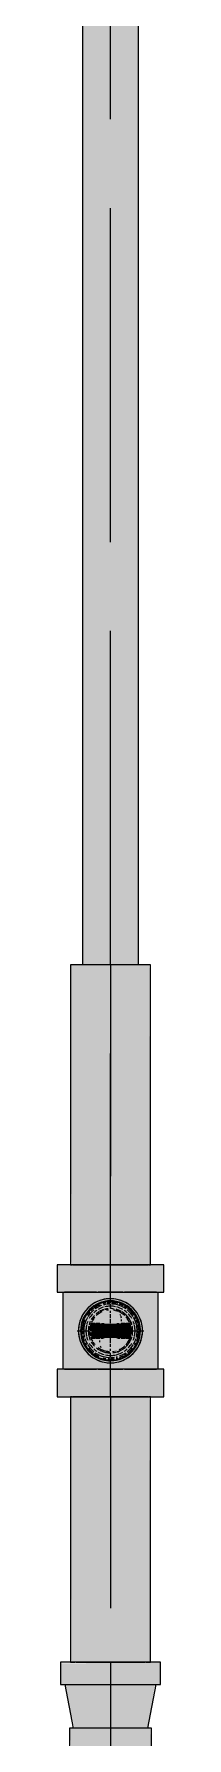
# Model space of a CAD drawing. Header units: millimetres. Extents: x -4000 to 187956, y -58990 to 162485.
# Drawn here: x 69210 to 69290, y 134144 to 135424 of the extents above; entities that cross this region are included whole.
import ezdxf

# ---------------------------------------------------------------- set-up
doc = ezdxf.new("R2010")
doc.units = ezdxf.units.MM
doc.linetypes.add('Dash 1_16_', pattern=[317.5, 158.75, -158.75])
for name, color, linetype, lineweight in [('F-SPRN', 3, 'Continuous', 9), ('P-PIPE', 3, 'Continuous', 9), ('P-PIPE-CNTR', 3, 'Continuous', 9)]:
    doc.layers.add(name, color=color, linetype=linetype, lineweight=lineweight)

# ---------------------------------------------------------------- blocks, each defined once
blk = doc.blocks.new('Sprinkler_Up - DN20-V306-FFS - TANG 1')
at = {"layer": 'F-SPRN', "transparency": 33554534}
for points in [[(4.6, 0), (22.2, 0), (18, 13.1), (6.9, 21.2), (-6.9, 21.2), (-18, 13.1), (-22.2, 0), (-3.9, 0.7), (-1.7, 2.9), (-1.2, 3.5), (-0.4, 5.6), (0.6, 4), (1.2, 3.5), (1.7, 2.9), (4.2, 0.4)], [(0, -16.7), (4.3, -16.1), (11.8, -11.8), (16.1, -4.3), (15.3, 5.6), (11.8, 11.8), (8.3, 14.4), (0, 16.7), (-4.3, 16.1), (-11.8, 11.8), (-16.1, 4.3), (-16.1, -4.3), (-11.8, -11.8), (-8.3, -14.4)], [(0, -15.6), (7.8, -13.5), (13.5, -7.8), (15.1, -4), (14.4, 5.6), (13.5, 7.8), (7.8, 13.5), (0, 15.6), (-7.8, 13.5), (-11, 11), (-15.1, 4), (-15.1, -4), (-11, -11), (-7.8, -13.5)], [(3.4, -21.2), (6.9, -21.2), (18, -13.1), (22.2, 0), (3.9, -0.7), (1.7, -2.9), (1.2, -3.5), (0.6, -4), (-0.6, -4), (-1.2, -3.5), (-1.7, -2.9), (-4.6, 0), (-22.2, 0), (-18, -13.1), (-6.9, -21.2), (0, -21.2)], [(-10.9, -5.5), (-10.9, 5.4), (-14.5, 5.4), (-14.5, -5.5)], [(-7.7, -5.5), (-7.7, 5.4), (-10.9, 5.4), (-10.9, -5.5)], [(0, -5.5), (0, 5.4), (-7.7, 5.4), (-7.7, -5.5)], [(5.7, 0), (2.9, 4.9), (-2.9, 4.9), (-5.7, 0), (4.2, 0)], [(2.9, -4.9), (5.7, 0), (-5.7, 0), (-2.9, -4.9)], [(-4.6, 0), (4.2, 0.4), (0, 4.6)], [(0, -4.6), (4.2, 0), (-4.6, 0)], [(0, -2.6), (1.3, 0), (-1.8, 0)], [(-1.3, 0), (1.8, 0), (0, 2.6)], [(0, -5.5), (7.7, -5.5), (7.7, 5.4), (0, 5.4)], [(10.9, -5.5), (10.9, 5.4), (7.7, 5.4), (7.7, -5.5)], [(14.5, -5.5), (14.5, 5.4), (10.9, 5.4), (10.9, -5.5)]]:
    blk.add_hatch(color=1, dxfattribs=at).paths.add_polyline_path(points)
at = {"layer": 'F-SPRN', "color": 1}
for p, q in [((-11.5, 5.4), (-14.5, 5.4)), ((-14.5, 5.4), (-11.3, 5.4)), ((-14.5, 5.4), (-14.5, 3.7)), ((-14.5, 3.3), (-14.5, 0)), ((-11.5, 5.4), (-11.5, 4)), ((-10.9, 1.9), (-10.9, 3.6)), ((-10.8, 5.4), (-8, 5.4)), ((-8.1, 5.4), (-10.8, 5.4)), ((-8.1, 5.4), (-8.1, 2.8)), ((-8.1, 2.5), (-8.1, 0.7)), ((-7.7, 4.8), (-7.7, 2.7)), ((-7.7, 4.8), (-7.7, 2.7)), ((-7.7, 2.1), (-7.7, 0.5)), ((-7.7, 2.1), (-7.7, 0.5)), ((-6.7, 5.4), (-4.7, 5.4)), ((-5.8, 3.8), (-5.8, 2.2)), ((-2.1, 0), (-2.1, 0)), ((-2.1, 0), (-2.1, -0.1)), ((-0.5, 2), (-0.6, 2)), ((-0.6, 2), (-0.6, 2)), ((0, 2.1), (-0.1, 2.1)), ((2.1, 0), (2.1, 0.1)), ((2.1, 0), (2.1, 0)), ((4.7, 5.4), (6.5, 5.4)), ((7.7, 5.4), (10.8, 5.4)), ((7.7, 5.2), (7.7, 2.7)), ((7.7, 5.2), (7.7, 2.7)), ((7.7, 2.3), (7.7, 0.5)), ((7.7, 2.3), (7.7, 0.5)), ((10.8, 5.4), (8.1, 5.4)), ((8.1, 5.4), (8.1, 2.8)), ((8.1, 2.5), (8.1, 0.4)), ((10.9, 5.4), (14.5, 5.4)), ((10.9, 3.6), (10.9, 0.2)), ((14.5, 5.4), (11.5, 5.4)), ((11.5, 5.4), (11.5, 4)), ((11.5, 3), (11.5, 0.2)), ((14.5, 5.4), (14.5, -5.5)), ((-14.5, -1.3), (-14.5, -3.7)), ((-11.1, -5.5), (-14.5, -5.5)), ((-14.5, -5.5), (-11.5, -5.5)), ((-10.9, -2.6), (-10.9, -1.3)), ((-10.8, -5.5), (-8.1, -5.5)), ((-7.8, -5.5), (-10.8, -5.5)), ((-8.1, -4.2), (-8.1, -5.5)), ((-7.7, -2.7), (-7.7, -4)), ((-7.7, -2.7), (-7.7, -4)), ((-7, -5.5), (-5.8, -5.5)), ((-4.8, -5.5), (-7, -5.5)), ((-5.8, -2.3), (-5.8, -3.8)), ((-2.1, -0.3), (-2, -0.4)), ((-2, -0.4), (-2, -0.5)), ((-2, -0.5), (-2, -0.6)), ((-2, -0.6), (-2, -0.7)), ((-2, -0.7), (-1.9, -0.7)), ((-1.9, -0.7), (-1.9, -0.8)), ((-1.9, -0.8), (-1.9, -0.9)), ((-1.9, -0.9), (-1.8, -1)), ((-1.8, -1), (-1.8, -1.1)), ((-1.8, -1), (-1.8, -1)), ((-1.8, -1.1), (-1.7, -1.2)), ((-1.7, -1.2), (-1.6, -1.3)), ((-1.7, -1.2), (-1.7, -1.2)), ((-1.6, -1.3), (-1.6, -1.4)), ((-1.6, -1.4), (-1.5, -1.4)), ((-1.5, -1.4), (-1.4, -1.5)), ((-1.4, -1.5), (-1.3, -1.6)), ((-1.4, -1.5), (-1.4, -1.5)), ((-1.3, -1.6), (-1.3, -1.7)), ((-1.3, -1.7), (-1.2, -1.7)), ((-1.2, -1.7), (-1.1, -1.7)), ((-1.1, -1.7), (-1.1, -1.8)), ((-1.1, -1.8), (-1, -1.8)), ((-1, -1.8), (-0.9, -1.9)), ((-0.9, -1.9), (-0.8, -1.9)), ((-0.8, -1.9), (-0.7, -2)), ((-0.8, -1.9), (-0.8, -1.9)), ((-0.7, -2), (-0.6, -2)), ((-0.6, -2), (-0.5, -2)), ((-0.5, -2), (-0.4, -2)), ((-0.4, -2), (-0.3, -2.1)), ((-0.4, -2), (-0.4, -2)), ((-0.3, -2.1), (-0.2, -2.1)), ((-0.2, -2.1), (-0.1, -2.1)), ((-0.1, -2.1), (0, -2.1)), ((0, -2.1), (0.1, -2.1)), ((0.1, -2.1), (0.2, -2.1)), ((0.1, -2.1), (0.1, -2.1)), ((0.2, -2.1), (0.3, -2.1)), ((0.3, -2.1), (0.4, -2)), ((0.4, -2), (0.5, -2)), ((0.5, -2), (0.6, -2)), ((0.6, -2), (0.7, -2)), ((0.6, -2), (0.6, -2)), ((0.7, -2), (0.8, -1.9)), ((0.8, -1.9), (0.9, -1.9)), ((0.9, -1.9), (1, -1.8)), ((0.9, -1.9), (0.9, -1.9)), ((1, -1.8), (1.1, -1.8)), ((1.1, -1.8), (1.2, -1.7)), ((1.2, -1.7), (1.3, -1.6)), ((1.2, -1.7), (1.2, -1.7)), ((1.3, -1.6), (1.4, -1.6)), ((1.4, -1.5), (1.5, -1.5)), ((1.4, -1.6), (1.4, -1.5)), ((1.5, -1.4), (1.6, -1.3)), ((1.5, -1.5), (1.5, -1.4)), ((1.6, -1.3), (1.7, -1.2)), ((1.6, -1.3), (1.6, -1.3)), ((1.7, -1.1), (1.8, -1.1)), ((1.7, -1.2), (1.7, -1.1)), ((1.8, -1), (1.9, -0.9)), ((1.8, -1.1), (1.8, -1)), ((1.9, -0.8), (2, -0.7)), ((1.9, -0.8), (1.9, -0.8)), ((1.9, -0.9), (1.9, -0.8)), ((2, -0.4), (2.1, -0.3)), ((2, -0.5), (2, -0.4)), ((2, -0.5), (2, -0.5)), ((2, -0.6), (2, -0.5)), ((2, -0.7), (2, -0.6)), ((2.1, -0.1), (2.1, 0)), ((2.1, -0.2), (2.1, -0.1)), ((2.1, -0.3), (2.1, -0.2)), ((7, -5.5), (4.8, -5.5)), ((5.8, -2.2), (5.8, -3.8)), ((5.8, -5.5), (7, -5.5)), ((7.7, -0.5), (7.7, -2.3)), ((7.7, -0.5), (7.7, -2.3)), ((7.7, -2.7), (7.7, -5.4)), ((7.7, -2.7), (7.7, -5.4)), ((10.8, -5.5), (7.7, -5.5)), ((8.1, -0.4), (8.1, -2.5)), ((8.1, -2.8), (8.1, -5.5)), ((8.1, -5.5), (10.8, -5.5)), ((10.9, -0.2), (10.9, -3.6)), ((14.5, -5.5), (10.9, -5.5)), ((11.5, -0.2), (11.5, -3)), ((11.5, -4), (11.5, -5.5)), ((11.5, -5.5), (14.5, -5.5))]:
    blk.add_line(p, q, dxfattribs=at)
at = {"layer": 'F-SPRN', "color": 1, "flags": 128}
for points in [[(-0.6, 2), (-0.7, 2), (-0.8, 1.9), (-0.9, 1.9), (-0.9, 1.9), (-1, 1.8), (-1.1, 1.8), (-1.2, 1.7), (-1.2, 1.7), (-1.3, 1.6), (-1.4, 1.6), (-1.4, 1.5), (-1.5, 1.5), (-1.5, 1.4), (-1.6, 1.3), (-1.6, 1.3), (-1.7, 1.2), (-1.7, 1.1), (-1.8, 1.1), (-1.8, 1), (-1.9, 0.9), (-1.9, 0.8), (-1.9, 0.8), (-2, 0.7), (-2, 0.6), (-2, 0.5), (-2, 0.5), (-2, 0.4), (-2.1, 0.3), (-2.1, 0.2), (-2.1, 0.1), (-2.1, 0)], [(-0.1, 2.1), (-0.1, 2.1), (-0.2, 2.1), (-0.3, 2.1), (-0.4, 2), (-0.5, 2)], [(2.1, 0.1), (2.1, 0.2), (2.1, 0.2), (2.1, 0.3), (2, 0.4), (2, 0.5), (2, 0.6), (2, 0.7), (1.9, 0.7), (1.9, 0.8), (1.9, 0.9), (1.8, 1), (1.8, 1), (1.8, 1.1), (1.7, 1.2), (1.7, 1.2), (1.6, 1.3), (1.6, 1.4), (1.5, 1.4), (1.4, 1.5), (1.4, 1.5), (1.3, 1.6), (1.3, 1.7), (1.2, 1.7), (1.1, 1.7), (1.1, 1.8), (1, 1.8), (0.9, 1.9), (0.8, 1.9), (0.8, 1.9), (0.7, 2), (0.6, 2), (0.5, 2), (0.4, 2), (0.4, 2), (0.3, 2.1), (0.2, 2.1), (0.1, 2.1), (0, 2.1)], [(-2.1, -0.1), (-2.1, -0.2), (-2.1, -0.2), (-2.1, -0.3)]]:
    blk.add_lwpolyline(points, dxfattribs=at)
at = {"layer": 'F-SPRN', "color": 1}
for radius, start, end in [(22.2, 360, 180), (21.9, 126.6942, 143.2701), (21.9, 108.2621, 125.7507), (16.7, 121.4181, 130.5751), (16.7, 121.4181, 130.5751), (15.6, 120.5262, 133.2078), (15.6, 120.5262, 133.2078), (16.7, 106.5995, 120), (16.7, 106.5995, 120), (15.6, 114.4363, 119.9813), (15.6, 114.4363, 119.9813), (21.9, 99.348, 107.901), (16.7, 96.4143, 105), (16.7, 96.4143, 105), (21.9, 90.145, 98.8503), (15.6, 95.5762, 100.6843), (15.6, 95.5762, 100.6843), (16.7, 83.0684, 90), (16.7, 83.0684, 90), (21.9, 72.5583, 89.4624), (15.6, 75.573, 80.5892), (15.6, 75.573, 80.5892), (15.6, 67.5614, 74.5481), (15.6, 67.5614, 74.5481), (16.7, 60, 75), (16.7, 60, 75), (15.6, 60.0187, 65.5637), (15.6, 60.0187, 65.5637), (21.9, 54.2493, 71.7379), (15.6, 46.7922, 60), (15.6, 46.7922, 60), (16.7, 49.4249, 58.5819), (16.7, 49.4249, 58.5819), (21.9, 36.7299, 53.3058), (21.9, 165.6773, 179.2615), (21.9, 144.7698, 164.2226), (16.7, 167.6802, 180), (16.7, 167.6802, 180), (16.7, 155.3879, 164.9693), (16.7, 155.3879, 164.9693), (15.6, 166.4265, 180), (15.6, 166.4265, 180), (15.6, 158.6068, 165), (15.6, 158.6068, 165), (16.7, 136.7213, 149.931), (16.7, 136.7213, 149.931), (15.6, 150.9409, 156.3845), (15.6, 150.9409, 156.3845), (15.6, 138.4214, 150), (15.6, 138.4214, 150), (4.63, 155.7832, 180), (4.63, 155.7832, 180), (4.63, 109.0192, 138.2703), (4.63, 109.0192, 138.2703), (2.56, 109.0192, 168.8278), (2.56, 109.0192, 168.8278), (2.04, 109.0192, 180), (4.63, 17.9592, 90), (4.63, 17.9592, 90), (3.81, 57.0577, 90), (2.56, 14.5599, 90), (2.56, 14.5599, 90), (2.04, 10.4703, 90), (3.81, 16.1605, 43.8358), (4.63, 0, 8.3935), (4.63, 360, 8.3935), (15.6, 30, 41.5786), (15.6, 30, 41.5786), (16.7, 30, 43.2787), (16.7, 30, 43.2787), (15.6, 23.6155, 29.5646), (15.6, 23.6155, 29.5646), (15.6, 15, 21.3932), (15.6, 15, 21.3932), (16.7, 15, 24.6121), (16.7, 15, 24.6121), (15.6, 360, 13.6618), (15.6, 0, 13.6618), (16.7, 360, 12.3198), (16.7, 0, 12.3198), (21.9, 15.7774, 35.2302), (21.9, 0.7385, 14.3227), (22.2, 180, 360), (21.9, 180.7385, 194.3227), (21.9, 195.1849, 215.2302), (16.7, 180, 192.3198), (16.7, 180, 192.3198), (16.7, 195.0307, 204.6121), (16.7, 195.0307, 204.6121), (15.6, 181.9082, 193.6618), (15.6, 181.9082, 193.6618), (15.6, 197.3339, 209.5646), (15.6, 197.3339, 209.5646), (16.7, 210.069, 223.2787), (16.7, 210.069, 223.2787), (15.6, 212.5472, 221.5786), (15.6, 212.5472, 221.5786), (16.7, 229.4249, 238.5819), (16.7, 229.4249, 238.5819), (15.6, 233.795, 240), (15.6, 233.795, 240), (4.63, 197.9592, 0), (4.63, 197.9592, 360), (3.81, 196.1605, 360), (2.56, 191.1677, 270), (2.56, 191.1677, 270), (2.04, 190.4703, 270), (2.04, 270, 0), (2.56, 270, 0), (2.56, 270, 360), (15.6, 300, 313.2078), (15.6, 300, 313.2078), (16.7, 301.4181, 310.5751), (16.7, 301.4181, 310.5751), (15.6, 318.4214, 330), (15.6, 318.4214, 330), (16.7, 316.7213, 330), (16.7, 316.7213, 330), (15.6, 330.4354, 345), (15.6, 330.4354, 336.3845), (15.6, 339.6139, 345), (15.6, 346.3382, 360), (15.6, 346.3382, 360), (16.7, 335.3879, 345), (16.7, 335.3879, 345), (16.7, 347.6802, 360), (16.7, 347.6802, 360), (21.9, 324.7698, 344.8151), (21.9, 345.6773, 359.2615), (21.9, 216.7299, 233.3058), (21.9, 234.2493, 251.7379), (16.7, 240, 255), (16.7, 240, 255), (15.6, 240.0187, 254.5481), (15.6, 240.0187, 254.5481), (21.9, 252.5583, 269.4624), (15.6, 255, 267.64), (15.6, 255, 267.64), (16.7, 263.0684, 270), (16.7, 263.0684, 270), (21.9, 270.145, 278.8503), (15.6, 275.5762, 280.6843), (15.6, 275.5762, 280.6843), (16.7, 276.4143, 284.5838), (16.7, 276.4143, 284.5838), (15.6, 285, 285.6223), (15.6, 285, 285.6223), (16.7, 284.5838, 285), (16.7, 284.5838, 285), (21.9, 281.155, 287.901), (16.7, 286.5995, 300), (16.7, 286.5995, 300), (15.6, 294.4363, 299.9813), (15.6, 294.4363, 299.9813), (21.9, 288.2621, 305.7507), (21.9, 306.6942, 323.2701)]:
    blk.add_arc((0, 0), radius, start, end, dxfattribs=at)
blk = doc.blocks.new('Steel_Transition_Threaded_HoaPhat - Standard-V313-FFS - TANG 1')
at = {"layer": 'P-PIPE', "lineweight": 13, "transparency": 33554534}
h = blk.add_hatch(color=1, dxfattribs=at)
h.paths.add_polyline_path([(69250, 134427.6), (69255.8, 134428.4), (69261.3, 134430.6), (69265.9, 134434.2), (69269.5, 134438.8), (69271.7, 134444.3), (69272.5, 134450.1), (69271.7, 134455.9), (69269.5, 134461.3), (69265.9, 134466), (69261.3, 134469.6), (69255.8, 134471.8), (69250, 134472.6), (69244.2, 134471.8), (69238.8, 134469.6), (69234.1, 134466), (69230.5, 134461.3), (69228.2, 134455.7), (69227.5, 134450.1), (69228.3, 134444.3), (69230.5, 134438.8), (69234.1, 134434.2), (69238.8, 134430.6), (69244.2, 134428.4)])
h.paths.add_polyline_path([(69250, 134430), (69244.8, 134430.7), (69240, 134432.7), (69235.8, 134435.9), (69232.6, 134440), (69230.6, 134444.9), (69229.9, 134450.1), (69230.8, 134455.7), (69232.6, 134460.1), (69235.8, 134464.3), (69240, 134467.5), (69244.8, 134469.5), (69250, 134470.2), (69255.2, 134469.5), (69260.1, 134467.5), (69264.2, 134464.3), (69267.4, 134460.1), (69269.4, 134455.3), (69270.1, 134450.1), (69269.4, 134444.9), (69267.4, 134440), (69264.2, 134435.9), (69260.1, 134432.7), (69254.2, 134430.5)])
for points in [[(69250, 134430), (69250, 134433.7), (69241.8, 134435.9), (69235.8, 134441.9), (69233.6, 134450.1), (69235.8, 134458.3), (69241.8, 134464.3), (69250, 134466.5), (69250, 134470.2), (69244.8, 134469.5), (69240, 134467.5), (69235.8, 134464.3), (69232.6, 134460.1), (69230.6, 134455.3), (69229.9, 134450.1), (69230.6, 134444.9), (69232.6, 134440), (69235.8, 134435.9), (69240, 134432.7), (69244.8, 134430.7)], [(69250, 134431.6), (69254.8, 134432.2), (69259.3, 134434.1), (69263.1, 134437), (69266, 134440.8), (69267.9, 134445.3), (69268.5, 134450.1), (69267.5, 134455.7), (69266, 134459.3), (69263.1, 134463.2), (69259.3, 134466.1), (69254.8, 134468), (69250, 134468.6), (69245.2, 134468), (69240.8, 134466.1), (69236.9, 134463.2), (69232.5, 134455.7), (69232.1, 134454.9), (69231.5, 134450.1), (69232.1, 134445.3), (69234, 134440.8), (69236.9, 134437), (69240.8, 134434.1), (69245.2, 134432.2)], [(69250, 134430), (69255.2, 134430.7), (69260.1, 134432.7), (69264.2, 134435.9), (69267.4, 134440), (69269.4, 134444.9), (69270.1, 134450.1), (69269.2, 134455.7), (69267.4, 134460.1), (69264.2, 134464.3), (69260.1, 134467.5), (69255.2, 134469.5), (69250, 134470.2), (69250, 134466.5), (69258.2, 134464.3), (69264.2, 134458.3), (69266.4, 134450.1), (69264.2, 134441.9), (69258.2, 134435.9), (69250, 134433.7)]]:
    blk.add_hatch(color=1, dxfattribs=at).paths.add_polyline_path(points)
at = {"layer": 'P-PIPE', "color": 20, "lineweight": 13}
for radius, start, end in [(22.5, 90, 270), (22.5, 90, 165), (20.1, 128.8856, 148.1553), (18.5, 136.4297, 150), (18.5, 136.4297, 150), (18.5, 123.4976, 133.2041), (18.5, 123.4976, 133.2041), (20.1, 109.6859, 125.0043), (16.4, 121.0738, 128.0319), (18.5, 106.819, 120), (18.5, 106.819, 120), (16.4, 113.4045, 120), (16.4, 107.4657, 111.9681), (20.1, 100.9975, 105), (18.5, 91.4353, 103.2046), (18.5, 91.4353, 103.2046), (16.4, 96.2132, 104.6042), (20.1, 90.5246, 98.5089), (22.5, 270, 90), (22.5, 45, 90), (18.5, 78.0986, 90), (18.5, 78.0986, 90), (20.1, 75.0607, 87.9279), (18.5, 60, 75), (18.5, 60, 75), (16.4, 66.9681, 72.9388), (20.1, 54.9957, 75), (16.4, 60.5934, 66.5955), (18.5, 46.7959, 56.5024), (18.5, 46.7959, 56.5024), (20.1, 31.8447, 51.1144), (18.5, 30, 43.5703), (18.5, 30, 43.5703), (22.5, 15, 45), (22.5, 165.4667, 240), (22.5, 165, 165.4667), (20.1, 166.0499, 193.9501), (20.1, 163.6386, 165), (20.1, 150, 162.7449), (18.5, 166.5939, 193.4061), (18.5, 166.5939, 180), (18.5, 180, 193.4061), (18.5, 157.6232, 165), (18.5, 157.6232, 165), (16.4, 180.8106, 191.4533), (16.4, 168.5467, 175.1607), (16.4, 143.5463, 150), (22.5, 270, 14.5333), (16.4, 351.9681, 0), (16.4, 0, 6.4537), (18.5, 15, 22.3768), (18.5, 17.8713, 22.3768), (20.1, 17.2551, 30), (18.5, 15, 17.8713), (18.5, 346.5939, 13.4061), (18.5, 0, 13.4061), (18.5, 346.5939, 0), (20.1, 15, 16.3614), (20.1, 346.0499, 13.9501), (22.5, 14.5333, 15), (20.1, 197.2551, 210), (18.5, 195, 202.3768), (18.5, 195, 202.3768), (20.1, 211.8447, 231.1144), (18.5, 210, 223.5703), (18.5, 210, 223.5703), (16.4, 210.6635, 216.4537), (20.1, 308.8856, 328.1553), (18.5, 316.4297, 330), (18.5, 316.4297, 330), (16.4, 338.0319, 342.8691), (18.5, 337.6232, 345), (18.5, 337.6232, 345), (20.1, 330, 342.7449), (18.5, 226.7959, 236.5024), (18.5, 226.7959, 236.5024), (20.1, 234.9957, 240), (22.5, 240, 270), (20.1, 240, 255), (18.5, 240, 255), (18.5, 240, 255), (16.4, 240, 246.5955), (20.1, 255.0607, 267.9279), (18.5, 258.0986, 270), (18.5, 258.0986, 270), (16.4, 264.1652, 268.506), (20.1, 270.5246, 278.5089), (18.5, 271.4353, 283.1402), (18.5, 271.4353, 283.1402), (16.4, 276.2132, 283.9063), (16.4, 284.8228, 285), (18.5, 283.1402, 285), (18.5, 283.1402, 285), (20.1, 282.0942, 285), (16.4, 287.4657, 291.9681), (18.5, 286.819, 300), (18.5, 286.819, 300), (16.4, 293.5463, 300), (20.1, 289.6859, 305.0043), (18.5, 303.4976, 313.2041), (18.5, 303.4976, 313.2041)]:
    blk.add_arc((69250, 134450.1), radius, start, end, dxfattribs=at)

msp = doc.modelspace()

# ---------------------------------------------------------------- hatches: boundary and pattern name
at = {"layer": 'P-PIPE', "transparency": 33554534}
for points in [[(69250, 134725.1), (69250, 136406.5), (69228.9, 136406.5), (69229.6, 134725.1), (69244.5, 134725.1)], [(69250, 134725.1), (69271.1, 134725.1), (69270.4, 136406.5), (69250, 136406.5), (69250, 135076.2)], [(69228.7, 134499.7), (69250, 134499.7), (69250, 134725.1), (69219.8, 134725.1), (69220.9, 134499.7), (69223.9, 134499.7)], [(69271.3, 134499.7), (69280.2, 134499.7), (69279.1, 134725.1), (69250, 134725.1), (69250, 134499.7), (69265.1, 134499.7)], [(69215.2, 134479.1), (69250, 134479.1), (69250, 134499.7), (69209.8, 134499.7), (69209.8, 134479.1), (69211.1, 134479.1)], [(69250, 134479.1), (69290.2, 134479.1), (69290.2, 134499.7), (69250, 134499.7), (69250, 134492.2)], [(69240.7, 134421.3), (69250, 134421.3), (69250, 134428.9), (69242.6, 134430.3), (69236.3, 134433.9), (69231.7, 134439.4), (69229.2, 134446.3), (69229.9, 134455.7), (69231.7, 134460.7), (69236.4, 134466.2), (69242.6, 134469.9), (69250, 134471.2), (69250, 134479.1), (69214.1, 134479.1), (69214.1, 134421.3), (69236.4, 134421.3)], [(69254.2, 134421.3), (69285.9, 134421.3), (69285.9, 134479.1), (69250, 134479.1), (69250, 134471.2), (69257.4, 134469.9), (69263.7, 134466.2), (69268.3, 134460.7), (69270.8, 134453.8), (69270.8, 134446.3), (69268.3, 134439.4), (69263.7, 134433.9), (69254.2, 134429.7), (69250, 134428.9), (69250, 134421.3), (69252.3, 134421.3)], [(69250, 134426), (69256.2, 134426.8), (69262.1, 134429.2), (69267.1, 134433), (69270.9, 134438), (69273.3, 134443.8), (69274.1, 134450.1), (69273.3, 134456.3), (69270.9, 134462.1), (69267.1, 134467.1), (69262.1, 134471), (69256.2, 134473.4), (69250, 134474.2), (69243.8, 134473.4), (69237.9, 134471), (69233, 134467.1), (69229.1, 134462.1), (69226.6, 134455.7), (69225.9, 134450.1), (69226.7, 134443.8), (69229.1, 134438), (69233, 134433), (69237.9, 134429.2), (69243.8, 134426.8)], [(69241.7, 134435.6), (69242.8, 134437.6), (69241.7, 134441.7), (69242.8, 134445.9), (69245.8, 134449), (69257.2, 134454.3), (69258.4, 134458.4), (69257.2, 134462.6), (69255.9, 134464.3), (69250, 134466.8), (69241.7, 134464.6), (69235.5, 134458.4), (69233.3, 134450.1), (69235.5, 134441.7), (69238.2, 134438.3)], [(69250, 134433.4), (69258.4, 134435.6), (69261.8, 134438.3), (69266.1, 134445.8), (69266.1, 134454.4), (69261.8, 134461.9), (69258.4, 134464.6), (69250, 134466.8), (69245.7, 134466.2), (69238.2, 134461.9), (69233.9, 134454.4), (69233.9, 134445.8), (69238.2, 134438.3), (69241.7, 134435.6)], [(69250, 134400.6), (69250, 134421.3), (69209.8, 134421.3), (69209.8, 134400.6), (69239.6, 134400.6)], [(69290.2, 134400.6), (69289.6, 134421.3), (69250, 134421.3), (69250, 134400.6), (69289.6, 134400.6)], [(69242.2, 134201.1), (69250, 134201.1), (69250, 134400.6), (69219.8, 134400.6), (69220.9, 134201.1), (69234.9, 134201.1)], [(69250, 134201.1), (69280.2, 134201.1), (69279.1, 134400.6), (69250, 134400.6), (69250, 134346.2)], [(69250, 134184.3), (69287.7, 134184.3), (69287.7, 134201.1), (69212.4, 134200.2), (69212.4, 134184.3), (69240.3, 134184.3)], [(69225.7, 134151.7), (69278.1, 134151.7), (69283.4, 134184.3), (69215.5, 134184.3), (69222.9, 134151.7)], [(69280.8, 134136.8), (69279.8, 134151.7), (69219.2, 134151.7), (69220.3, 134136.8), (69279.8, 134136.8)]]:
    msp.add_hatch(color=1, dxfattribs=at).paths.add_polyline_path(points)

# ---------------------------------------------------------------- linework, layer by layer
at = {"layer": 'P-PIPE', "color": 20, "lineweight": 13}
for p, q in [((69228.9, 136406.5), (69228.9, 134725.1)), ((69271.1, 134725.1), (69271.1, 136406.5)), ((69219.8, 134725.1), (69219.8, 134499.7)), ((69280.2, 134725.1), (69219.8, 134725.1)), ((69280.2, 134499.7), (69280.2, 134725.1)), ((69209.8, 134499.7), (69209.8, 134479.1)), ((69219.6, 134499.7), (69209.8, 134499.7)), ((69250, 134499.7), (69209.8, 134499.7)), ((69219.8, 134499.7), (69220.9, 134499.7)), ((69221.4, 134499.7), (69278.6, 134499.7)), ((69229.9, 134499.7), (69221.5, 134499.7)), ((69239.6, 134499.7), (69229.9, 134499.7)), ((69250, 134499.7), (69239.6, 134499.7)), ((69260.4, 134499.7), (69250, 134499.7)), ((69290.2, 134499.7), (69250, 134499.7)), ((69270.1, 134499.7), (69260.4, 134499.7)), ((69278.5, 134499.7), (69270.1, 134499.7)), ((69279.1, 134499.7), (69280.2, 134499.7)), ((69290.2, 134499.7), (69280.4, 134499.7)), ((69290.2, 134479.1), (69290.2, 134499.7)), ((69209.8, 134479.1), (69213.9, 134479.1)), ((69209.8, 134479.1), (69250, 134479.1)), ((69214.1, 134479.1), (69214.1, 134421.3)), ((69215.3, 134479.1), (69218.5, 134479.1)), ((69218.9, 134479.1), (69215.3, 134479.1)), ((69239.5, 134479.1), (69215.3, 134479.1)), ((69218.6, 134479.1), (69221.5, 134479.1)), ((69224.6, 134479.1), (69218.9, 134479.1)), ((69221.5, 134479.1), (69229.9, 134479.1)), ((69232.1, 134479.1), (69224.6, 134479.1)), ((69229.9, 134479.1), (69239.6, 134479.1)), ((69239.5, 134479.1), (69232.1, 134479.1)), ((69240.7, 134479.1), (69250, 134479.1)), ((69250, 134479.1), (69240.7, 134479.1)), ((69250, 134479.1), (69240.7, 134479.1)), ((69250, 134479.1), (69259.3, 134479.1)), ((69250, 134479.1), (69290.2, 134479.1)), ((69259.3, 134479.1), (69250, 134479.1)), ((69259.3, 134479.1), (69250, 134479.1)), ((69260.4, 134479.1), (69270.1, 134479.1)), ((69268, 134479.1), (69260.5, 134479.1)), ((69284.7, 134479.1), (69260.5, 134479.1)), ((69275.4, 134479.1), (69268, 134479.1)), ((69270.1, 134479.1), (69278.5, 134479.1)), ((69281.1, 134479.1), (69275.4, 134479.1)), ((69278.5, 134479.1), (69284.7, 134479.1)), ((69284.7, 134479.1), (69281.1, 134479.1)), ((69285.9, 134421.3), (69285.9, 134479.1)), ((69286.1, 134479.1), (69290.2, 134479.1)), ((69209.8, 134421.3), (69209.8, 134400.6)), ((69213.9, 134421.3), (69209.8, 134421.3)), ((69250, 134421.3), (69209.8, 134421.3)), ((69218.5, 134421.3), (69215.3, 134421.3)), ((69215.3, 134421.3), (69218.9, 134421.3)), ((69215.3, 134421.3), (69232.1, 134421.3)), ((69221.5, 134421.3), (69218.6, 134421.3)), ((69218.9, 134421.3), (69224.6, 134421.3)), ((69229.9, 134421.3), (69221.5, 134421.3)), ((69224.6, 134421.3), (69232.1, 134421.3)), ((69239.6, 134421.3), (69229.9, 134421.3)), ((69232.1, 134421.3), (69239.5, 134421.3)), ((69232.1, 134421.3), (69239.5, 134421.3)), ((69250, 134421.3), (69240.7, 134421.3)), ((69240.7, 134421.3), (69250, 134421.3)), ((69240.7, 134421.3), (69250, 134421.3)), ((69254.2, 134421.3), (69250, 134421.3)), ((69290.2, 134421.3), (69250, 134421.3)), ((69250, 134421.3), (69254.2, 134421.3)), ((69250, 134421.3), (69259.3, 134421.3)), ((69259.3, 134421.3), (69254.7, 134421.3)), ((69254.7, 134421.3), (69259.3, 134421.3)), ((69270.1, 134421.3), (69260.4, 134421.3)), ((69260.5, 134421.3), (69268, 134421.3)), ((69260.5, 134421.3), (69284.7, 134421.3)), ((69268, 134421.3), (69275.4, 134421.3)), ((69278.5, 134421.3), (69270.1, 134421.3)), ((69275.4, 134421.3), (69281.1, 134421.3)), ((69284.7, 134421.3), (69278.5, 134421.3)), ((69281.1, 134421.3), (69284.7, 134421.3)), ((69290.2, 134421.3), (69286.1, 134421.3)), ((69290.2, 134400.6), (69290.2, 134421.3)), ((69209.8, 134400.6), (69219.6, 134400.6)), ((69209.8, 134400.6), (69250, 134400.6)), ((69219.8, 134400.6), (69219.8, 134201.1)), ((69220.9, 134400.6), (69219.8, 134400.6)), ((69278.6, 134400.6), (69221.4, 134400.6)), ((69221.5, 134400.6), (69229.9, 134400.6)), ((69229.9, 134400.6), (69239.6, 134400.6)), ((69239.6, 134400.6), (69250, 134400.6)), ((69250, 134400.6), (69260.4, 134400.6)), ((69250, 134400.6), (69290.2, 134400.6)), ((69260.4, 134400.6), (69270.1, 134400.6)), ((69270.1, 134400.6), (69278.5, 134400.6)), ((69280.2, 134400.6), (69279.1, 134400.6)), ((69280.2, 134201.1), (69280.2, 134400.6)), ((69280.4, 134400.6), (69290.2, 134400.6)), ((69212.4, 134201.1), (69212.4, 134184.3)), ((69287.7, 134201.1), (69212.4, 134201.1)), ((69219.6, 134201.1), (69212.4, 134201.1)), ((69219.8, 134201.1), (69223.2, 134201.1)), ((69223.4, 134201.1), (69220.6, 134201.1)), ((69231.2, 134201.1), (69223.8, 134201.1)), ((69223.9, 134201.1), (69276.1, 134201.1)), ((69240.3, 134201.1), (69231.2, 134201.1)), ((69250, 134201.1), (69240.3, 134201.1)), ((69259.7, 134201.1), (69250, 134201.1)), ((69268.8, 134201.1), (69259.7, 134201.1)), ((69276.2, 134201.1), (69268.8, 134201.1)), ((69279.4, 134201.1), (69276.6, 134201.1)), ((69276.8, 134201.1), (69280.2, 134201.1)), ((69286.4, 134201.1), (69280.4, 134201.1)), ((69287.7, 134201.1), (69286.4, 134201.1)), ((69287.7, 134184.3), (69287.7, 134201.1)), ((69212.4, 134184.3), (69215.2, 134184.3)), ((69212.4, 134184.3), (69287.7, 134184.3)), ((69215.2, 134184.3), (69216.4, 134184.3)), ((69215.5, 134184.3), (69221.9, 134151.7)), ((69217.4, 134184.3), (69223.4, 134184.3)), ((69223.4, 134184.3), (69231.2, 134184.3)), ((69231.2, 134184.3), (69240.3, 134184.3)), ((69241, 134184.3), (69250, 134184.3)), ((69250, 134184.3), (69259, 134184.3)), ((69259.7, 134184.3), (69268.8, 134184.3)), ((69268.8, 134184.3), (69276.6, 134184.3)), ((69276.6, 134184.3), (69282.6, 134184.3)), ((69278.1, 134151.7), (69284.5, 134184.3)), ((69283.6, 134184.3), (69284.8, 134184.3)), ((69284.8, 134184.3), (69287.7, 134184.3)), ((69219.2, 134151.7), (69219.2, 134136.8)), ((69280.8, 134151.7), (69219.2, 134151.7)), ((69221.7, 134151.7), (69219.2, 134151.7)), ((69228.2, 134151.7), (69223.3, 134151.7)), ((69234.6, 134151.7), (69228.2, 134151.7)), ((69242, 134151.7), (69234.6, 134151.7)), ((69250, 134151.7), (69242.7, 134151.7)), ((69257.3, 134151.7), (69250, 134151.7)), ((69265.4, 134151.7), (69258, 134151.7)), ((69271.8, 134151.7), (69265.4, 134151.7)), ((69276.7, 134151.7), (69271.8, 134151.7)), ((69280.8, 134151.7), (69278.3, 134151.7)), ((69280.8, 134136.8), (69280.8, 134151.7))]:
    msp.add_line(p, q, dxfattribs=at)
for radius, start, end in [(24.1, 90, 270), (24.1, 105, 255), (21.1, 141.9789, 146.1637), (21.1, 137.2293, 141.8404), (21.1, 126.9789, 135), (21.1, 111.9789, 125.8689), (24.1, 90, 105), (21.1, 99.731, 105), (21.1, 90, 96.9789), (24.1, 300, 90), (24.1, 270, 90), (21.1, 75, 87.7707), (21.1, 62.2293, 71.1321), (21.1, 54.1311, 60), (21.1, 38.1596, 53.0211), (21.1, 33.8363, 38.0211), (21.1, 171.9789, 177.9758), (21.1, 165.7378, 171.9292), (21.1, 156.9789, 164.505), (21.1, 164.505, 165), (21.1, 25.3987, 30), (21.1, 15.495, 23.0211), (21.1, 15, 15.495), (21.1, 2.2548, 12.7707), (21.1, 182.0242, 186.9789), (21.1, 189.3488, 194.2622), (21.1, 195, 201.9789), (21.1, 205.3987, 210), (21.1, 218.1596, 231.9789), (21.1, 308.0211, 321.8404), (21.1, 330, 334.6013), (21.1, 338.0211, 345), (21.1, 345.7378, 357.9758), (21.1, 234.4236, 245.5764), (24.1, 255, 270), (21.1, 255, 260.6512), (21.1, 264.9275, 270), (24.1, 270, 300), (21.1, 270, 278.0211), (21.1, 281.494, 285), (21.1, 288.8679, 297.7452), (21.1, 300, 305.8689)]:
    msp.add_arc((69250, 134450.1), radius, start, end, dxfattribs=at)
at = {"layer": 'P-PIPE', "color": 1}
for centre, radius, start, end in [((69250, 134458.4), 8.35, 69.0027, 79.2369), ((69250, 134458.4), 8.35, 50.2727, 60.5692), ((69250, 134458.4), 8.35, 20.1285, 29.0413), ((69250, 134450.1), 16.7, 46.0317, 57.203), ((69250, 134450.1), 16.7, 170.1108, 177.203), ((69250, 134450.1), 16.7, 157.579, 164.2722), ((69250, 134441.7), 8.35, 100.6842, 111.8703), ((69250, 134441.7), 8.35, 90, 100.6842), ((69250, 134458.4), 8.35, 270, 280.6842), ((69250, 134458.4), 8.35, 316.3183, 330), ((69250, 134458.4), 8.35, 8.0385, 17.9918), ((69250, 134458.4), 8.35, 352.2824, 1.6717), ((69250, 134450.1), 16.7, 32.3031, 45.2846), ((69250, 134450.1), 16.7, 23.4069, 31.0974), ((69250, 134450.1), 16.7, 16.9375, 22.421), ((69250, 134450.1), 16.7, 182.797, 189.8892), ((69250, 134450.1), 16.7, 190.2154, 195.2487), ((69250, 134450.1), 16.7, 231.8726, 237.203), ((69250, 134441.7), 8.35, 172.0327, 181.5407), ((69250, 134441.7), 8.35, 199.9004, 209.0413), ((69250, 134441.7), 8.35, 131.0366, 150), ((69250, 134441.7), 8.35, 115.6806, 125.5287), ((69250, 134450.1), 16.7, 308.1274, 313.9683), ((69250, 134450.1), 16.7, 314.7154, 320.6908), ((69250, 134450.1), 16.7, 328.9026, 336.686), ((69250, 134450.1), 16.7, 337.2636, 343.0625), ((69250, 134450.1), 16.7, 350.1108, 355.6907), ((69250, 134450.1), 16.7, 254.7154, 259.6727), ((69250, 134441.7), 8.35, 249.0027, 259.2369), ((69250, 134450.1), 16.7, 264.6626, 270)]:
    msp.add_arc(centre, radius, start, end, dxfattribs=at)
at = {"layer": 'P-PIPE-CNTR', "color": 1, "linetype": 'Dash 1_16_'}
for p, q in [((69250, 134499.7), (69250, 136406.5)), ((69250, 134725.1), (69250, 136406.5)), ((69250, 134725.1), (69250, 134499.7)), ((69250, 134472.6), (69250, 134475.1)), ((69250, 134471.2), (69250, 134472.6)), ((69250, 134468.6), (69250, 134470.2)), ((69250, 134466.8), (69250, 134468.6)), ((69250, 134463.6), (69250, 134465.2)), ((69250, 134459.8), (69250, 134462.6)), ((69225, 134450.1), (69227.5, 134450.1)), ((69227.8, 134450.1), (69231.5, 134450.1)), ((69231.5, 134450.1), (69233.3, 134450.1)), ((69236.9, 134450.1), (69238.6, 134450.1)), ((69239.1, 134450.1), (69240.4, 134450.1)), ((69240.4, 134450.1), (69242.3, 134450.1)), ((69245.4, 134450.1), (69247.6, 134450.1)), ((69248.7, 134450.1), (69250, 134450.1)), ((69250, 134455.7), (69250, 134459.1)), ((69250, 134452.6), (69250, 134454.3)), ((69250, 134450.1), (69250, 134452.1)), ((69250, 134448), (69250, 134450.1)), ((69250, 134450.1), (69251.3, 134450.1)), ((69252.4, 134450.1), (69254.2, 134450.1)), ((69255.7, 134450.1), (69263.5, 134450.1)), ((69266.4, 134450.1), (69267.9, 134450.1)), ((69268.5, 134450.1), (69272.2, 134450.1)), ((69272.5, 134450.1), (69275, 134450.1)), ((69250, 134445.9), (69250, 134447.5)), ((69250, 134441.1), (69250, 134444.6)), ((69250, 134438.1), (69250, 134440.4)), ((69250, 134435), (69250, 134436.5)), ((69250, 134431.6), (69250, 134433.4)), ((69250, 134430), (69250, 134431.6)), ((69250, 134427.6), (69250, 134428.9)), ((69250, 134425.1), (69250, 134427.6)), ((69250, 134400.6), (69250, 134201.1)), ((69250, 134400.6), (69250, 134201.1))]:
    msp.add_line(p, q, dxfattribs=at)
at = {"layer": 'P-PIPE-CNTR', "color": 20, "lineweight": 13}
for p, q in [((69250, 134474.2), (69250, 134499.7)), ((69250, 134471.2), (69250, 134472.6)), ((69250, 134468.6), (69250, 134470.2)), ((69250, 134466.8), (69250, 134468.6)), ((69250, 134463.6), (69250, 134465.2)), ((69250, 134459.8), (69250, 134462.6)), ((69250, 134456.5), (69250, 134459.1)), ((69250, 134452.6), (69250, 134454.3)), ((69250, 134450.1), (69250, 134452.1)), ((69250, 134448), (69250, 134450.1)), ((69250, 134445.9), (69250, 134447.5)), ((69250, 134441.3), (69250, 134444.6)), ((69250, 134438.1), (69250, 134440.4)), ((69250, 134435), (69250, 134436.5)), ((69250, 134431.6), (69250, 134433.4)), ((69250, 134430), (69250, 134431.6)), ((69250, 134427.6), (69250, 134428.9)), ((69250, 134426), (69250, 134427.6)), ((69250, 134400.6), (69250, 134426)), ((69250, 134201.1), (69250, 134136.8))]:
    msp.add_line(p, q, dxfattribs=at)

# ---------------------------------------------------------------- block references
at = {"layer": 'F-SPRN', "color": 1}
msp.add_blockref('Sprinkler_Up - DN20-V306-FFS - TANG 1', (69250, 134450.1), dxfattribs=at)
at = {"layer": 'P-PIPE', "color": 20, "lineweight": 13}
msp.add_blockref('Steel_Transition_Threaded_HoaPhat - Standard-V313-FFS - TANG 1', (0, 0), dxfattribs=at)

doc.saveas('drawing.dxf')
